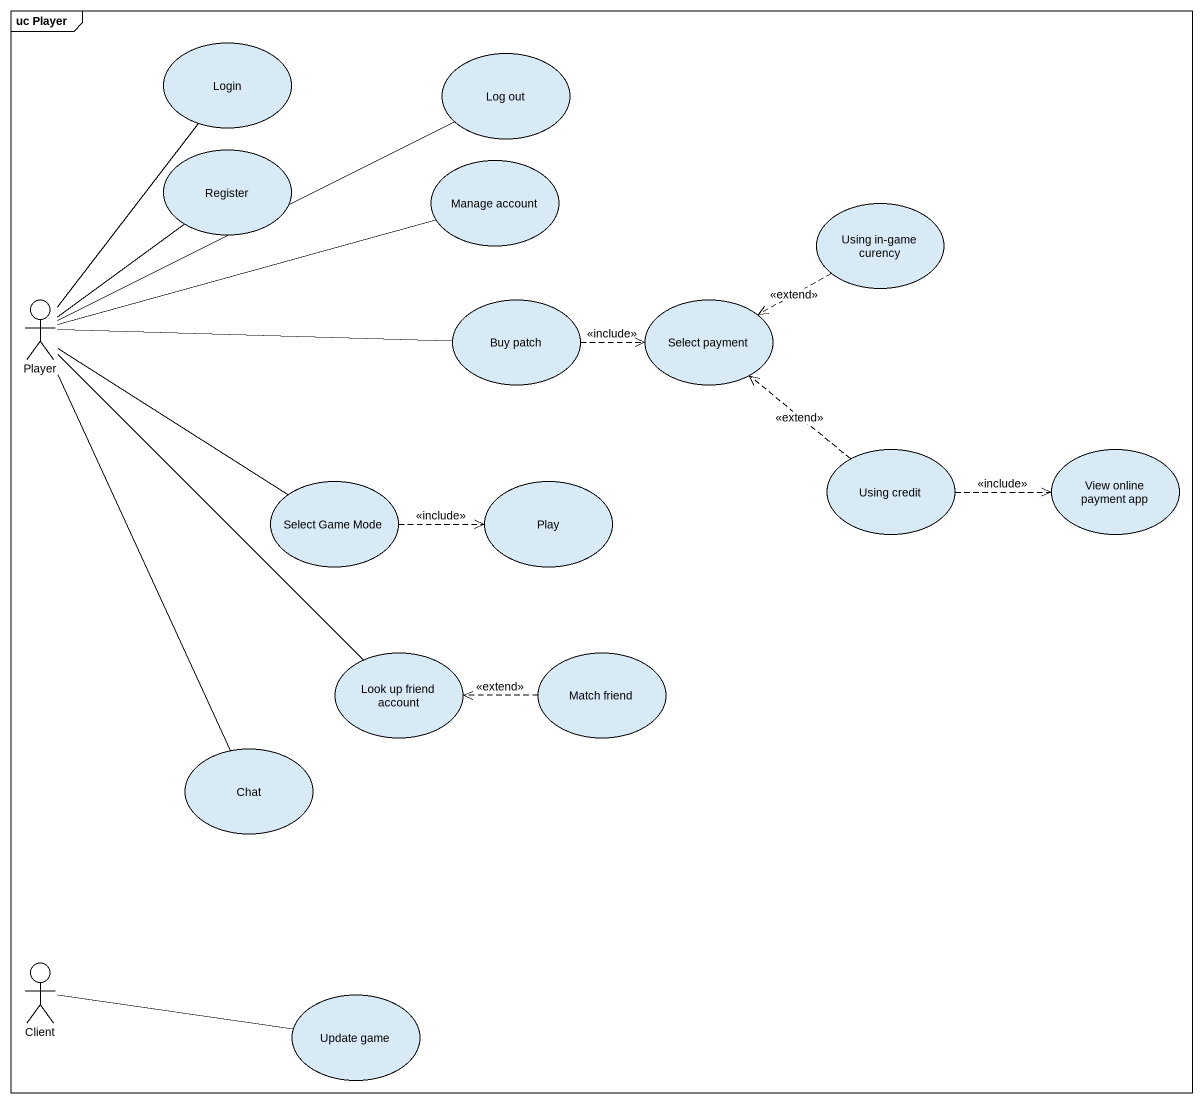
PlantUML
@startuml
mainframe uc Player
usecase Login
usecase "Log out" as Log_out
usecase Register
usecase "Manage account" as Manage_account
usecase "Using in-game curency" as Using_in_game_curency
actor Player
usecase "Buy patch" as Buy_patch
usecase "Select payment" as Select_payment
usecase "Select Game Mode" as Select_Game_Mode
usecase Play
usecase "Using credit" as Using_credit
usecase "View online payment app" as View_online_payment_app
usecase "Look up friend account" as Look_up_friend_account
usecase "Match friend" as Match_friend
usecase Chat
actor Client
usecase "Update game" as Update_game
Using_in_game_curency .left.> Select_payment : <<extend>>
Player -up- Login
Player -right- Log_out
Player -up- Register
Player -right- Manage_account
Player -right- Buy_patch
Player -right- Select_Game_Mode
Player -- Look_up_friend_account
Player -- Chat
Buy_patch .right.> Select_payment : <<include>>
Select_Game_Mode .right.> Play : <<include>>
Using_credit .up.> Select_payment : <<extend>>
Using_credit .right.> View_online_payment_app : <<include>>
Match_friend .left.> Look_up_friend_account : <<extend>>
Client -right- Update_game
@enduml
